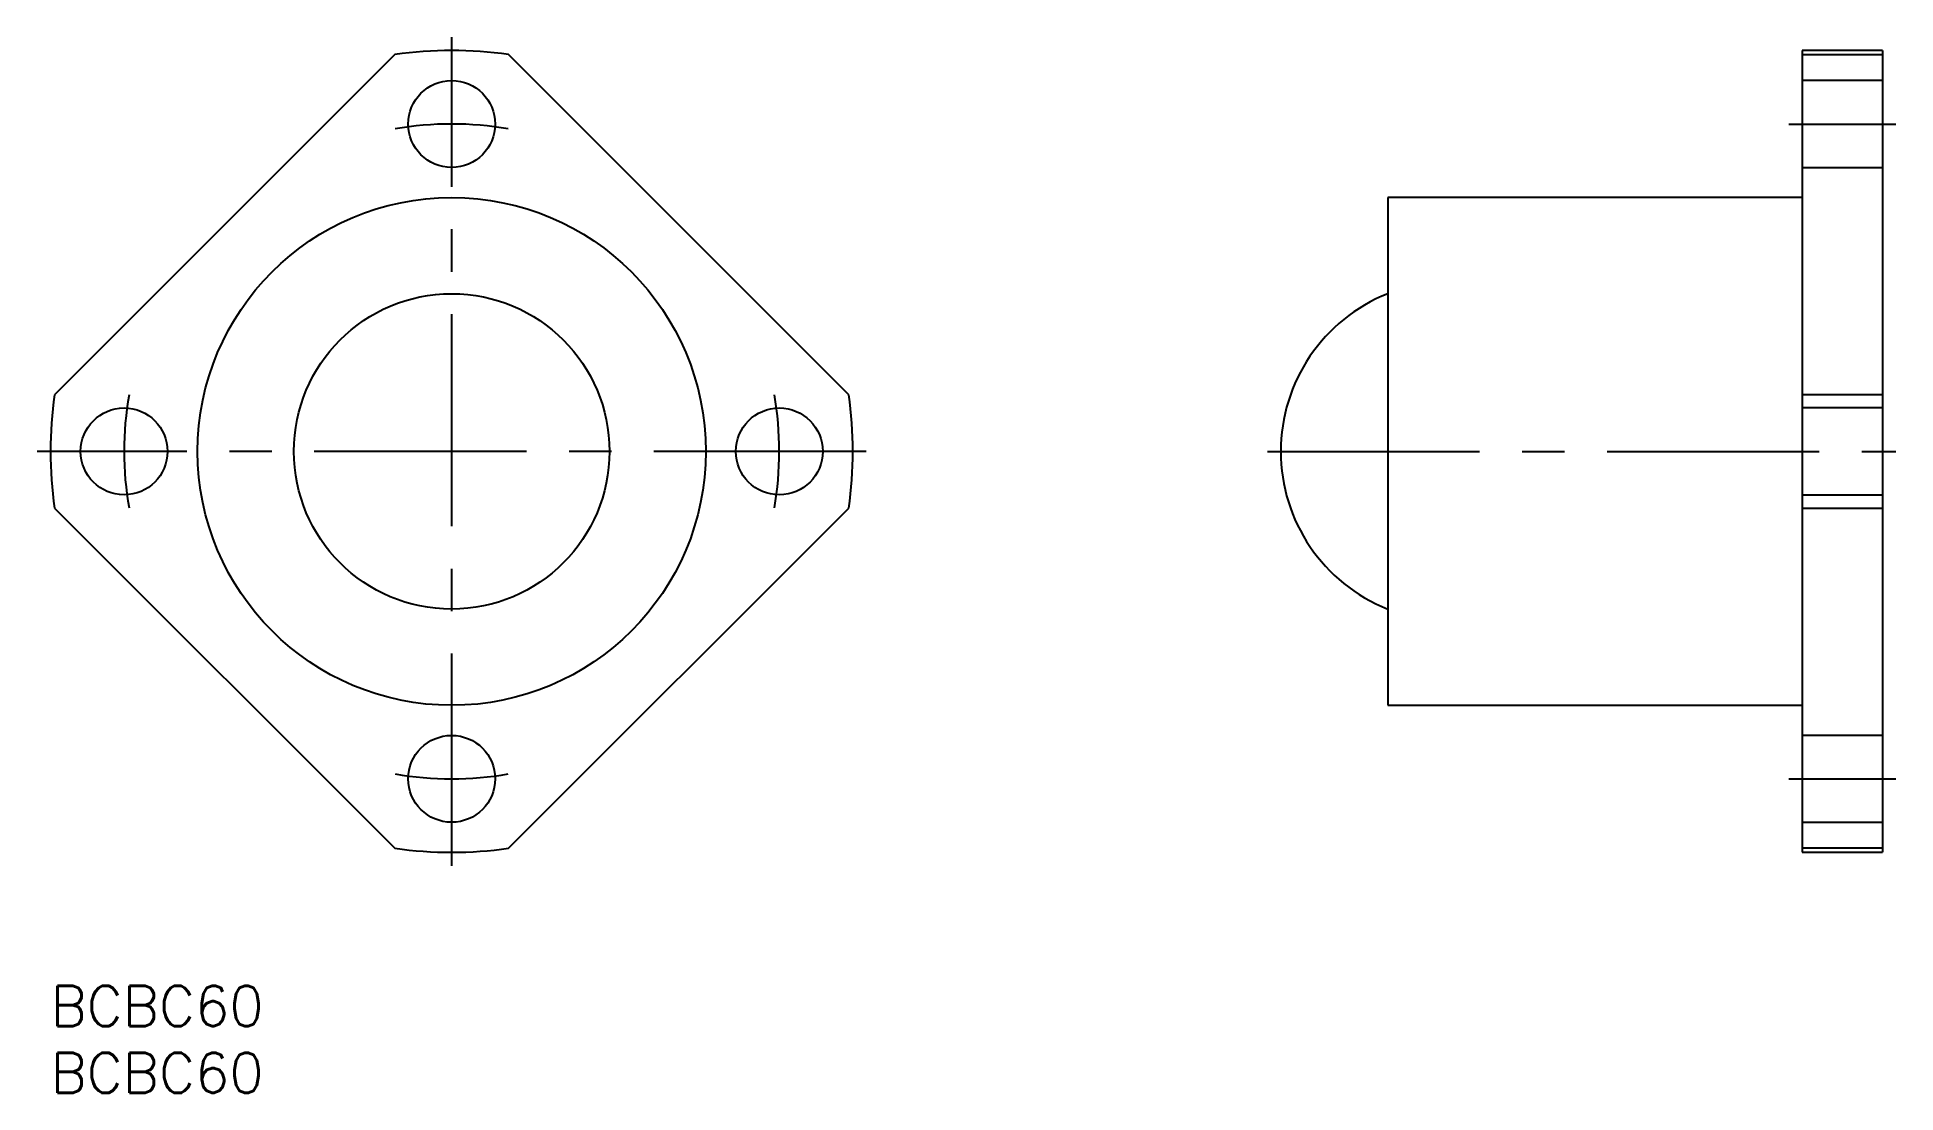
# Model space of a CAD drawing. Extents: x -1 to 138, y -8 to 71.
import ezdxf

# ---------------------------------------------------------------- set-up
doc = ezdxf.new("R2010")
doc.units = 0
doc.header["$LTSCALE"] = 0.5
doc.linetypes.add('CENTER', pattern=[50.8, 31.75, -6.35, 6.35, -6.35])
doc.linetypes.add('DASHED', pattern=[19.05, 12.7, -6.35])
for name, color, linetype in [('MSM_CENTER', 1, 'CENTER'), ('MSM_CONTINUOUS', 7, 'CONTINUOUS'), ('MSM_DASHED', 4, 'DASHED'), ('MSM_PART_NUMBER', 7, 'CONTINUOUS')]:
    doc.layers.add(name, color=color, linetype=linetype)
doc.styles.get("Standard").update_dxf_attribs({"font": 'txt.shx', "height": 3, "bigfont": 'bigfont.shx'})

# ---------------------------------------------------------------- blocks, each defined once
blk = doc.blocks.new('*U4')
at = {"layer": 'MSM_PART_NUMBER'}
blk.add_text('BCBC60', height=3, dxfattribs=at).set_placement((0, -3))
blk = doc.blocks.new('*U5')
at = {"layer": 'MSM_PART_NUMBER'}
blk.add_text('BCBC60', height=3, dxfattribs=at).set_placement((0, -8))

msp = doc.modelspace()

# ---------------------------------------------------------------- linework, layer by layer
at = {"layer": 'MSM_CENTER'}
for p, q in [((30, 9), (30, 71)), ((130, 64.5), (138, 64.5)), ((61, 40), (-1, 40)), ((91, 40), (138, 40)), ((130, 15.5), (138, 15.5))]:
    msp.add_line(p, q, dxfattribs=at)
for start, end in [(80.0484, 99.9516), (170.0484, 189.9516), (350.0484, 9.9516), (260.0484, 279.9516)]:
    msp.add_arc((30, 40), 24.5, start, end, dxfattribs=at)
at = {"layer": 'MSM_CONTINUOUS'}
for p, q in [((25.76, 69.7), (0.3, 44.24)), ((59.7, 44.24), (34.24, 69.7)), ((131, 70), (131, 10)), ((137, 70), (131, 70)), ((131, 69.7), (137, 69.7)), ((137, 70), (137, 10)), ((131, 59), (100, 59)), ((100, 59), (100, 21)), ((137, 44.24), (131, 44.24)), ((0.3, 35.76), (25.76, 10.3)), ((34.24, 10.3), (59.7, 35.76)), ((131, 35.76), (137, 35.76)), ((100, 21), (131, 21)), ((137, 10.3), (131, 10.3)), ((131, 10), (137, 10))]:
    msp.add_line(p, q, dxfattribs=at)
for centre, radius in [((30, 64.5), 3.25), ((30, 40), 19), ((30, 40), 11.8), ((5.5, 40), 3.25), ((54.5, 40), 3.25), ((30, 15.5), 3.25)]:
    msp.add_circle(centre, radius, dxfattribs=at)
for centre, radius, start, end in [((30, 40), 30, 81.8699, 98.1301), ((104.7, 40), 12.7, 111.7205, 248.2795), ((30, 40), 30, 171.8699, 188.1301), ((30, 40), 30, 351.8699, 8.1301), ((30, 40), 30, 261.8699, 278.1301)]:
    msp.add_arc(centre, radius, start, end, dxfattribs=at)
at = {"layer": 'MSM_DASHED'}
for p, q in [((137, 67.75), (131, 67.75)), ((131, 61.25), (137, 61.25)), ((137, 43.25), (131, 43.25)), ((131, 36.75), (137, 36.75)), ((137, 18.75), (131, 18.75)), ((131, 12.25), (137, 12.25))]:
    msp.add_line(p, q, dxfattribs=at)

# ---------------------------------------------------------------- block references
at = {"layer": 'MSM_CONTINUOUS'}
for name in ['*U4', '*U5']:
    msp.add_blockref(name, (0, 0), dxfattribs=at)

doc.saveas('drawing.dxf')
